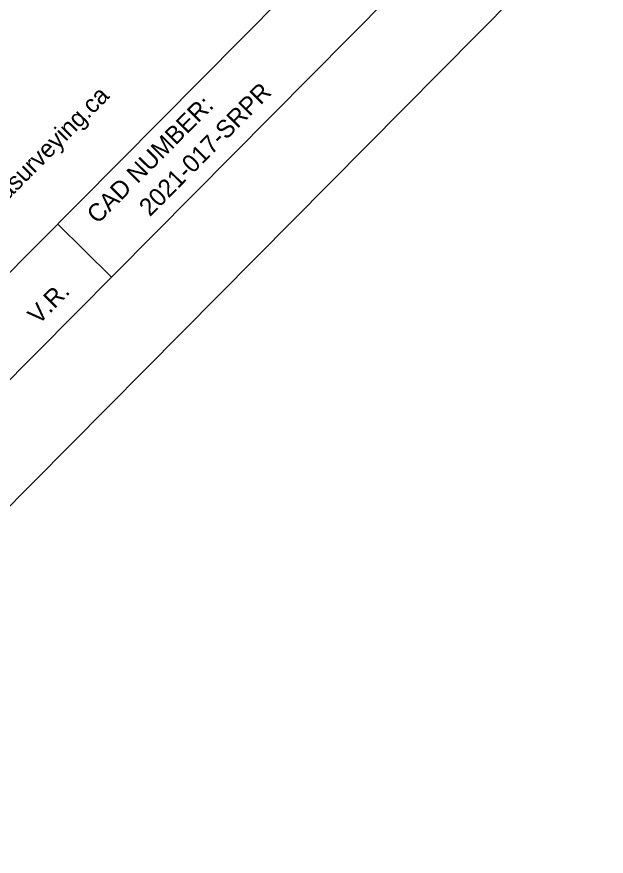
# Model space of a CAD drawing. Header units: metres. Extents: x 588040 to 588395, y 4834075 to 4834430.
# Drawn here: x 588197.84 to 588214.42, y 4834074.88 to 4834098.5 of the extents above; entities that cross this region are included whole.
import ezdxf

# ---------------------------------------------------------------- set-up
doc = ezdxf.new("R2010")
doc.units = ezdxf.units.M
doc.header["$LTSCALE"] = 2
doc.layers.add('A-BORDER', color=135, linetype='Continuous')
doc.layers.add('A-TITLE', color=7, linetype='Continuous')
doc.styles.add('LOGO', font='BOLD.SHX', dxfattribs={"width": 0.92, "height": 1.14})
doc.styles.add('LOGO-2', font='MSURVEY.SHX', dxfattribs={"height": 0.008525})
doc.styles.add('LY080', font='MSURVEY.SHX', dxfattribs={"height": 0.5})
doc.styles.add('LY100', font='MSURVEY.SHX', dxfattribs={"height": 3})

msp = doc.modelspace()

# ---------------------------------------------------------------- linework, layer by layer
at = {"layer": 'A-BORDER', "color": 1}
msp.add_line((588395.051, 4834283.97), (588187.874, 4834074.878), dxfattribs=at)
at = {"layer": 'A-BORDER', "color": 2}
msp.add_line((588391.516, 4834283.954), (588187.858, 4834078.413), dxfattribs=at)
at = {"layer": 'A-BORDER', "color": 135}
for p, q in [((588186.346, 4834079.911, -102.356), (588211.632, 4834105.43, -102.356)), ((588198.989, 4834092.671, -102.356), (588200.501, 4834091.173, -102.356))]:
    msp.add_line(p, q, dxfattribs=at)

# ---------------------------------------------------------------- texts
at = {"layer": 'A-TITLE', "color": 2, "style": 'LOGO', "width": 1.5}
msp.add_text('KAD LANKA SURVEYING INC.', height=0.65, rotation=45.2637, dxfattribs=at).set_placement((588189.803, 4834091.947, 7296.059))
at = {"layer": 'A-TITLE', "color": 1}
for s, height, rotation, style, p in [('Email: info@kadlankasurveying.ca', 0.50006, 45.2637, 'LOGO-2', (588193.274, 4834088.973, 21467.368)), ('2021-017-SRPR', 0.49995, 45.2636, 'LY100', (588201.585, 4834092.854, -102.356)), ('V.R.', 0.4999, 45.2636, 'LY100', (588198.451, 4834089.815, -102.356))]:
    msp.add_text(s, height=height, rotation=rotation, dxfattribs=dict(at, style=style)).set_placement(p)
at = {"layer": 'A-TITLE', "color": 30, "style": 'LY080'}
msp.add_text('CAD NUMBER:', height=0.49995, rotation=45.2642, dxfattribs=at).set_placement((588200.114, 4834092.647, -102.356))

doc.saveas('drawing.dxf')
